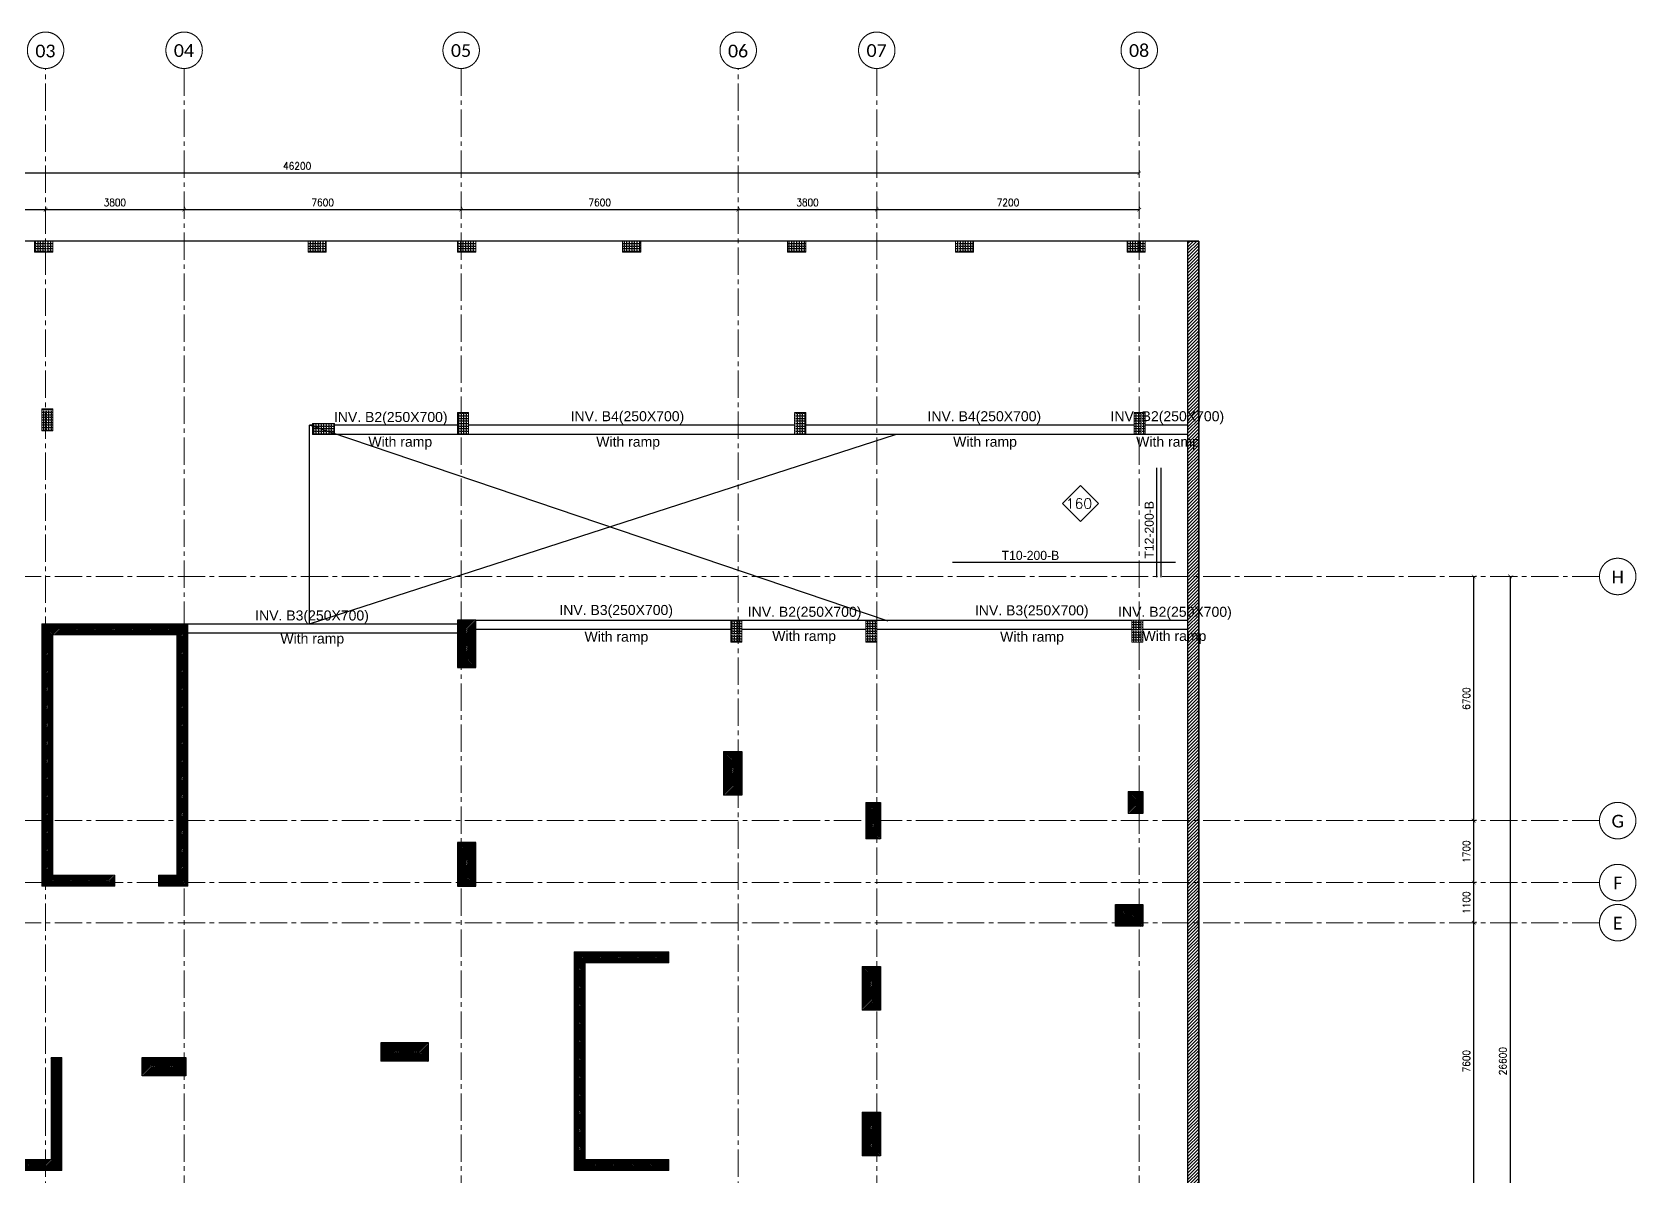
# Model space of a CAD drawing. Header units: millimetres. Extents: x -967280 to 3852, y 2833 to 1955156.
# Drawn here: x -524999 to -481004, y 597387 to 628777 of the extents above; entities that cross this region are included whole.
import ezdxf
from ezdxf.enums import TextEntityAlignment as Align

# ---------------------------------------------------------------- set-up
doc = ezdxf.new("R2010")
doc.units = ezdxf.units.MM
doc.header["$LTSCALE"] = 1000
doc.header["$PDMODE"] = 35
doc.header["$PDSIZE"] = 25
for name, pattern in [('$0$DASHED2', [0.375, 0.25, -0.125]), ('Columns_Structural070816$0$CENTER2', [1.125, 0.75, -0.125, 0.125, -0.125]), ('HRZN_Line-Ptrn-Sold', [9144001.0, 9144000.0, -1])]:
    doc.linetypes.add(name, pattern=pattern)
for name, color, linetype in [('_N-DIM 3', 7, 'Continuous'), ('R.C. footing', 4, 'Continuous'), ('S - BATH Hach', 1, 'Continuous'), ('S - col hach', 1, 'Continuous'), ('S - dot', 1, 'Continuous'), ('S -Beams', 2, 'Continuous')]:
    doc.layers.add(name, color=color, linetype=linetype)
for name, color, linetype, lineweight in [('A-AX-ATT-100', 7, 'HRZN_Line-Ptrn-Sold', 18), ('S - column', 6, 'Continuous', 60), ('ST-000-AXIS', 9, 'Columns_Structural070816$0$CENTER2', 9), ('ST-203-SLAB-TXT', 7, 'Continuous', 30), ('ST-RFT-BOT', 2, '$0$DASHED2', 30)]:
    doc.layers.add(name, color=color, linetype=linetype, lineweight=lineweight)
doc.styles.add('B05-FIRST FLOOR PLAN$0$T25-100', font='STENCIL.shx', dxfattribs={"height": 250})
doc.styles.add('Calibri_2', font='calibri.ttf', dxfattribs={"height": 300})
doc.styles.add('ROMANC', font='romanc.shx')
doc.styles.add('TUNELNO', font='romans.shx', dxfattribs={"width": 0.9})
doc.styles.add('XREF-ST-FRAMING 1ST FLOOR$0$STRECTURAL', font='arial.ttf')
doc.dimstyles.new('Copy(2) of DSEC', dxfattribs={"dimtxt": 200, "dimasz": 100, "dimexe": 50, "dimexo": 80, "dimgap": 100, "dimtad": 1, "dimdec": 0, "dimrnd": 5, "dimzin": 0, "dimdsep": 46, "dimtxsty": 'TUNELNO', "dimblk": 'ARCHTICK', "dimcen": 0.09, "dimclrd": 1, "dimclre": 1, "dimclrt": 3, "dimadec": 0, "dimazin": 0, "dimtfac": 0.78125, "dimtdec": 0, "dimtix": 1, "dimtmove": 2, "dimatfit": 3, "dimldrblk": 'ARCHTICK', "dimfxl": 1, "dimtolj": 1, "dimtzin": 0, "dimarcsym": 0})
pattern_1 = [(90, (613578.686, -423037.37), (-69.85, 4e-15), [50.8, -19.05]), (180, (613578.686, -423037.37), (-9e-15, -69.85), [50.8, -19.05])]
pattern_2 = [(90, (613528.686, -423037.37), (-69.85, 4e-15), [50.8, -19.05]), (180, (613528.686, -423037.37), (-9e-15, -69.85), [50.8, -19.05])]
pattern_3 = [(90, (-416898.87, -510539.72), (-69.85, 4e-15), [50.8, -19.05]), (180, (-416898.87, -510539.72), (-9e-15, -69.85), [50.8, -19.05])]
pattern_4 = [(45, (193250.144, -596912.31), (-22.4506403, 22.4506403), [])]

# ---------------------------------------------------------------- blocks, each defined once
blk = doc.blocks.new('Grid - HRZN_G-Datm-Grid-Head-1554275-FIRST FLOOR FFL_1_')
at = {"layer": 'A-AX-ATT-100'}
blk.add_circle((0, 0), 5, dxfattribs=at)
blk = doc.blocks.new('_ArchTick')
at = {"color": 0, "linetype": 'ByBlock', "const_width": 0.15}
blk.add_lwpolyline([(-0.5, -0.5), (0.5, 0.5)], dxfattribs=at)
blk = doc.blocks.new('*D1489')
at = {"layer": '_N-DIM 3', "color": 1, "linetype": 'Continuous', "lineweight": -2, "ltscale": 30, "transparency": 16777216}
for p, q in [((555899, 747185), (555899, 747155)), ((563099, 747105), (555899, 747105)), ((563099, 747185), (563099, 747155))]:
    blk.add_line(p, q, dxfattribs=at)
at = {"layer": 'Defpoints', "color": 0, "linetype": 'Continuous', "ltscale": 30, "transparency": 16777216}
for p in [(555899, 747105), (555899, 747105), (563099, 747105)]:
    blk.add_point(p, dxfattribs=at)
at = {"layer": '_N-DIM 3', "color": 1, "linetype": 'Continuous', "lineweight": -2, "ltscale": 30, "transparency": 16777216, "xscale": 100, "yscale": 100, "zscale": 100, "rotation": 180}
blk.add_blockref('_ArchTick', (555899, 747105), dxfattribs=at)
at = {"layer": '_N-DIM 3', "color": 1, "linetype": 'Continuous', "lineweight": -2, "ltscale": 30, "transparency": 16777216, "xscale": 100, "yscale": 100, "zscale": 100}
blk.add_blockref('_ArchTick', (563099, 747105), dxfattribs=at)
at = {"layer": '_N-DIM 3', "color": 3, "linetype": 'Continuous', "ltscale": 30, "transparency": 16777216, "insert": (559499, 747305), "char_height": 200, "attachment_point": 5, "style": 'TUNELNO'}
blk.add_mtext('\\A1;7200', dxfattribs=at)
blk = doc.blocks.new('*D1490')
at = {"layer": '_N-DIM 3', "color": 1, "linetype": 'Continuous', "lineweight": -2, "ltscale": 30, "transparency": 16777216}
for p, q in [((552099, 747185), (552099, 747155)), ((555899, 747105), (552099, 747105)), ((555899, 747185), (555899, 747155))]:
    blk.add_line(p, q, dxfattribs=at)
at = {"layer": 'Defpoints', "color": 0, "linetype": 'Continuous', "ltscale": 30, "transparency": 16777216}
for p in [(552099, 747105), (552099, 747105), (555899, 747105)]:
    blk.add_point(p, dxfattribs=at)
at = {"layer": '_N-DIM 3', "color": 1, "linetype": 'Continuous', "lineweight": -2, "ltscale": 30, "transparency": 16777216, "xscale": 100, "yscale": 100, "zscale": 100, "rotation": 180}
blk.add_blockref('_ArchTick', (552099, 747105), dxfattribs=at)
at = {"layer": '_N-DIM 3', "color": 1, "linetype": 'Continuous', "lineweight": -2, "ltscale": 30, "transparency": 16777216, "xscale": 100, "yscale": 100, "zscale": 100}
blk.add_blockref('_ArchTick', (555899, 747105), dxfattribs=at)
at = {"layer": '_N-DIM 3', "color": 3, "linetype": 'Continuous', "ltscale": 30, "transparency": 16777216, "insert": (553999, 747305), "char_height": 200, "attachment_point": 5, "style": 'TUNELNO'}
blk.add_mtext('\\A1;3800', dxfattribs=at)
blk = doc.blocks.new('*D1491')
at = {"layer": '_N-DIM 3', "color": 1, "linetype": 'Continuous', "lineweight": -2, "ltscale": 30, "transparency": 16777216}
for p, q in [((544499, 747185), (544499, 747155)), ((552099, 747105), (544499, 747105)), ((552099, 747185), (552099, 747155))]:
    blk.add_line(p, q, dxfattribs=at)
at = {"layer": 'Defpoints', "color": 0, "linetype": 'Continuous', "ltscale": 30, "transparency": 16777216}
for p in [(544499, 747105), (544499, 747105), (552099, 747105)]:
    blk.add_point(p, dxfattribs=at)
at = {"layer": '_N-DIM 3', "color": 1, "linetype": 'Continuous', "lineweight": -2, "ltscale": 30, "transparency": 16777216, "xscale": 100, "yscale": 100, "zscale": 100, "rotation": 180}
blk.add_blockref('_ArchTick', (544499, 747105), dxfattribs=at)
at = {"layer": '_N-DIM 3', "color": 1, "linetype": 'Continuous', "lineweight": -2, "ltscale": 30, "transparency": 16777216, "xscale": 100, "yscale": 100, "zscale": 100}
blk.add_blockref('_ArchTick', (552099, 747105), dxfattribs=at)
at = {"layer": '_N-DIM 3', "color": 3, "linetype": 'Continuous', "ltscale": 30, "transparency": 16777216, "insert": (548299, 747305), "char_height": 200, "attachment_point": 5, "style": 'TUNELNO'}
blk.add_mtext('\\A1;7600', dxfattribs=at)
blk = doc.blocks.new('*D1492')
at = {"layer": '_N-DIM 3', "color": 1, "linetype": 'Continuous', "lineweight": -2, "ltscale": 30, "transparency": 16777216}
for p, q in [((536899, 747185), (536899, 747155)), ((544499, 747105), (536899, 747105)), ((544499, 747185), (544499, 747155))]:
    blk.add_line(p, q, dxfattribs=at)
at = {"layer": 'Defpoints', "color": 0, "linetype": 'Continuous', "ltscale": 30, "transparency": 16777216}
for p in [(536899, 747105), (536899, 747105), (544499, 747105)]:
    blk.add_point(p, dxfattribs=at)
at = {"layer": '_N-DIM 3', "color": 1, "linetype": 'Continuous', "lineweight": -2, "ltscale": 30, "transparency": 16777216, "xscale": 100, "yscale": 100, "zscale": 100, "rotation": 180}
blk.add_blockref('_ArchTick', (536899, 747105), dxfattribs=at)
at = {"layer": '_N-DIM 3', "color": 1, "linetype": 'Continuous', "lineweight": -2, "ltscale": 30, "transparency": 16777216, "xscale": 100, "yscale": 100, "zscale": 100}
blk.add_blockref('_ArchTick', (544499, 747105), dxfattribs=at)
at = {"layer": '_N-DIM 3', "color": 3, "linetype": 'Continuous', "ltscale": 30, "transparency": 16777216, "insert": (540699, 747305), "char_height": 200, "attachment_point": 5, "style": 'TUNELNO'}
blk.add_mtext('\\A1;7600', dxfattribs=at)
blk = doc.blocks.new('*D1493')
at = {"layer": '_N-DIM 3', "color": 1, "linetype": 'Continuous', "lineweight": -2, "ltscale": 30, "transparency": 16777216}
for p, q in [((533099, 747185), (533099, 747155)), ((536899, 747105), (533099, 747105)), ((536899, 747185), (536899, 747155))]:
    blk.add_line(p, q, dxfattribs=at)
at = {"layer": 'Defpoints', "color": 0, "linetype": 'Continuous', "ltscale": 30, "transparency": 16777216}
for p in [(533099, 747105), (533099, 747105), (536899, 747105)]:
    blk.add_point(p, dxfattribs=at)
at = {"layer": '_N-DIM 3', "color": 1, "linetype": 'Continuous', "lineweight": -2, "ltscale": 30, "transparency": 16777216, "xscale": 100, "yscale": 100, "zscale": 100, "rotation": 180}
blk.add_blockref('_ArchTick', (533099, 747105), dxfattribs=at)
at = {"layer": '_N-DIM 3', "color": 1, "linetype": 'Continuous', "lineweight": -2, "ltscale": 30, "transparency": 16777216, "xscale": 100, "yscale": 100, "zscale": 100}
blk.add_blockref('_ArchTick', (536899, 747105), dxfattribs=at)
at = {"layer": '_N-DIM 3', "color": 3, "linetype": 'Continuous', "ltscale": 30, "transparency": 16777216, "insert": (534999, 747305), "char_height": 200, "attachment_point": 5, "style": 'TUNELNO'}
blk.add_mtext('\\A1;3800', dxfattribs=at)
blk = doc.blocks.new('*D1494')
at = {"layer": '_N-DIM 3', "color": 1, "linetype": 'Continuous', "lineweight": -2, "ltscale": 30, "transparency": 16777216}
for p, q in [((525499, 747185), (525499, 747155)), ((533099, 747105), (525499, 747105)), ((533099, 747185), (533099, 747155))]:
    blk.add_line(p, q, dxfattribs=at)
at = {"layer": 'Defpoints', "color": 0, "linetype": 'Continuous', "ltscale": 30, "transparency": 16777216}
for p in [(525499, 747105), (525499, 747105), (533099, 747105)]:
    blk.add_point(p, dxfattribs=at)
at = {"layer": '_N-DIM 3', "color": 1, "linetype": 'Continuous', "lineweight": -2, "ltscale": 30, "transparency": 16777216, "xscale": 100, "yscale": 100, "zscale": 100, "rotation": 180}
blk.add_blockref('_ArchTick', (525499, 747105), dxfattribs=at)
at = {"layer": '_N-DIM 3', "color": 1, "linetype": 'Continuous', "lineweight": -2, "ltscale": 30, "transparency": 16777216, "xscale": 100, "yscale": 100, "zscale": 100}
blk.add_blockref('_ArchTick', (533099, 747105), dxfattribs=at)
at = {"layer": '_N-DIM 3', "color": 3, "linetype": 'Continuous', "ltscale": 30, "transparency": 16777216, "insert": (529299, 747305), "char_height": 200, "attachment_point": 5, "style": 'TUNELNO'}
blk.add_mtext('\\A1;7600', dxfattribs=at)
blk = doc.blocks.new('*D1496')
at = {"layer": '_N-DIM 3', "color": 1, "linetype": 'Continuous', "lineweight": -2, "ltscale": 30, "transparency": 16777216}
for p, q in [((516899, 748185), (516899, 748155)), ((563099, 748105), (516899, 748105)), ((563099, 748185), (563099, 748155))]:
    blk.add_line(p, q, dxfattribs=at)
at = {"layer": 'Defpoints', "color": 0, "linetype": 'Continuous', "ltscale": 30, "transparency": 16777216}
for p in [(516899, 748105), (516899, 748105), (563099, 748105)]:
    blk.add_point(p, dxfattribs=at)
at = {"layer": '_N-DIM 3', "color": 1, "linetype": 'Continuous', "lineweight": -2, "ltscale": 30, "transparency": 16777216, "xscale": 100, "yscale": 100, "zscale": 100, "rotation": 180}
blk.add_blockref('_ArchTick', (516899, 748105), dxfattribs=at)
at = {"layer": '_N-DIM 3', "color": 1, "linetype": 'Continuous', "lineweight": -2, "ltscale": 30, "transparency": 16777216, "xscale": 100, "yscale": 100, "zscale": 100}
blk.add_blockref('_ArchTick', (563099, 748105), dxfattribs=at)
at = {"layer": '_N-DIM 3', "color": 3, "linetype": 'Continuous', "ltscale": 30, "transparency": 16777216, "insert": (539999, 748305), "char_height": 200, "attachment_point": 5, "style": 'TUNELNO'}
blk.add_mtext('\\A1;46200', dxfattribs=at)
blk = doc.blocks.new('*D1497')
at = {"layer": '_N-DIM 3', "color": 1, "linetype": 'Continuous', "lineweight": -2, "ltscale": 30, "transparency": 16777216}
for p, q in [((572272, 737040), (572272, 730340)), ((572352, 737040), (572322, 737040)), ((572352, 730340), (572322, 730340))]:
    blk.add_line(p, q, dxfattribs=at)
at = {"layer": 'Defpoints', "color": 0, "linetype": 'Continuous', "ltscale": 30, "transparency": 16777216}
for p in [(572272, 737040), (572272, 730340), (572272, 730340)]:
    blk.add_point(p, dxfattribs=at)
at = {"layer": '_N-DIM 3', "color": 1, "linetype": 'Continuous', "lineweight": -2, "ltscale": 30, "transparency": 16777216, "xscale": 100, "yscale": 100, "zscale": 100}
for p, rotation in [((572272, 737040), 90), ((572272, 730340), 270)]:
    blk.add_blockref('_ArchTick', p, dxfattribs=dict(at, rotation=rotation))
at = {"layer": '_N-DIM 3', "color": 3, "linetype": 'Continuous', "ltscale": 30, "transparency": 16777216, "insert": (572072, 733690), "char_height": 200, "attachment_point": 5, "rotation": 90, "style": 'TUNELNO'}
blk.add_mtext('\\A1;6700', dxfattribs=at)
blk = doc.blocks.new('*D1498')
at = {"layer": '_N-DIM 3', "color": 1, "linetype": 'Continuous', "lineweight": -2, "ltscale": 30, "transparency": 16777216}
for p, q in [((572272, 730340), (572272, 728640)), ((572352, 730340), (572322, 730340)), ((572352, 728640), (572322, 728640))]:
    blk.add_line(p, q, dxfattribs=at)
at = {"layer": 'Defpoints', "color": 0, "linetype": 'Continuous', "ltscale": 30, "transparency": 16777216}
for p in [(572272, 730340), (572272, 728640), (572272, 728640)]:
    blk.add_point(p, dxfattribs=at)
at = {"layer": '_N-DIM 3', "color": 1, "linetype": 'Continuous', "lineweight": -2, "ltscale": 30, "transparency": 16777216, "xscale": 100, "yscale": 100, "zscale": 100}
for p, rotation in [((572272, 730340), 90), ((572272, 728640), 270)]:
    blk.add_blockref('_ArchTick', p, dxfattribs=dict(at, rotation=rotation))
at = {"layer": '_N-DIM 3', "color": 3, "linetype": 'Continuous', "ltscale": 30, "transparency": 16777216, "insert": (572072, 729490), "char_height": 200, "attachment_point": 5, "rotation": 90, "style": 'TUNELNO'}
blk.add_mtext('\\A1;1700', dxfattribs=at)
blk = doc.blocks.new('*D1499')
at = {"layer": '_N-DIM 3', "color": 1, "linetype": 'Continuous', "lineweight": -2, "ltscale": 30, "transparency": 16777216}
for p, q in [((572272, 728640), (572272, 727540)), ((572352, 728640), (572322, 728640)), ((572352, 727540), (572322, 727540))]:
    blk.add_line(p, q, dxfattribs=at)
at = {"layer": 'Defpoints', "color": 0, "linetype": 'Continuous', "ltscale": 30, "transparency": 16777216}
for p in [(572272, 728640), (572272, 727540), (572272, 727540)]:
    blk.add_point(p, dxfattribs=at)
at = {"layer": '_N-DIM 3', "color": 1, "linetype": 'Continuous', "lineweight": -2, "ltscale": 30, "transparency": 16777216, "xscale": 100, "yscale": 100, "zscale": 100}
for p, rotation in [((572272, 728640), 90), ((572272, 727540), 270)]:
    blk.add_blockref('_ArchTick', p, dxfattribs=dict(at, rotation=rotation))
at = {"layer": '_N-DIM 3', "color": 3, "linetype": 'Continuous', "ltscale": 30, "transparency": 16777216, "insert": (572072, 728090), "char_height": 200, "attachment_point": 5, "rotation": 90, "style": 'TUNELNO'}
blk.add_mtext('\\A1;1100', dxfattribs=at)
blk = doc.blocks.new('*D1500')
at = {"layer": '_N-DIM 3', "color": 1, "linetype": 'Continuous', "lineweight": -2, "ltscale": 30, "transparency": 16777216}
for p, q in [((572272, 727540), (572272, 719940)), ((572352, 727540), (572322, 727540)), ((572352, 719940), (572322, 719940))]:
    blk.add_line(p, q, dxfattribs=at)
at = {"layer": 'Defpoints', "color": 0, "linetype": 'Continuous', "ltscale": 30, "transparency": 16777216}
for p in [(572272, 727540), (572272, 719940), (572272, 719940)]:
    blk.add_point(p, dxfattribs=at)
at = {"layer": '_N-DIM 3', "color": 1, "linetype": 'Continuous', "lineweight": -2, "ltscale": 30, "transparency": 16777216, "xscale": 100, "yscale": 100, "zscale": 100}
for p, rotation in [((572272, 727540), 90), ((572272, 719940), 270)]:
    blk.add_blockref('_ArchTick', p, dxfattribs=dict(at, rotation=rotation))
at = {"layer": '_N-DIM 3', "color": 3, "linetype": 'Continuous', "ltscale": 30, "transparency": 16777216, "insert": (572072, 723740), "char_height": 200, "attachment_point": 5, "rotation": 90, "style": 'TUNELNO'}
blk.add_mtext('\\A1;7600', dxfattribs=at)
blk = doc.blocks.new('*D1504')
at = {"layer": '_N-DIM 3', "color": 1, "linetype": 'Continuous', "lineweight": -2, "ltscale": 30, "transparency": 16777216}
for p, q in [((573272, 737040), (573272, 710440)), ((573352, 737040), (573322, 737040)), ((573352, 710440), (573322, 710440))]:
    blk.add_line(p, q, dxfattribs=at)
at = {"layer": 'Defpoints', "color": 0, "linetype": 'Continuous', "ltscale": 30, "transparency": 16777216}
for p in [(573272, 737040), (573272, 710440), (573272, 710440)]:
    blk.add_point(p, dxfattribs=at)
at = {"layer": '_N-DIM 3', "color": 1, "linetype": 'Continuous', "lineweight": -2, "ltscale": 30, "transparency": 16777216, "xscale": 100, "yscale": 100, "zscale": 100}
for p, rotation in [((573272, 737040), 90), ((573272, 710440), 270)]:
    blk.add_blockref('_ArchTick', p, dxfattribs=dict(at, rotation=rotation))
at = {"layer": '_N-DIM 3', "color": 3, "linetype": 'Continuous', "ltscale": 30, "transparency": 16777216, "insert": (573072, 723740), "char_height": 200, "attachment_point": 5, "rotation": 90, "style": 'TUNELNO'}
blk.add_mtext('\\A1;26600', dxfattribs=at)
blk = doc.blocks.new('str col s')
at = {"layer": 'S - col hach', "true_color": 0xcd6928}
h = blk.add_hatch(dxfattribs=at)
h.set_pattern_fill('ANGLE', color=32, scale=10, angle=90)
h.set_pattern_definition(pattern_1)
h.paths.add_polyline_path([(-3850, 0), (-3850, -300), (-3350, -300), (-3350, 0)])
h = blk.add_hatch(dxfattribs=at)
h.set_pattern_fill('ANGLE', color=32, scale=10, angle=90)
h.set_pattern_definition(pattern_2)
h.paths.add_polyline_path([(5275, -300), (5275, 0), (4775, 0), (4775, -300)])
h = blk.add_hatch(dxfattribs=at)
h.set_pattern_fill('ANGLE', color=32, scale=10, angle=90)
h.set_pattern_definition(pattern_1)
h.paths.add_polyline_path([(9300, 0), (9300, -300), (9800, -300), (9800, 0)])
h = blk.add_hatch(dxfattribs=at)
h.set_pattern_fill('ANGLE', color=32, scale=10, angle=90)
h.set_pattern_definition(pattern_2)
h.paths.add_polyline_path([(13908, 0), (13908, -300), (14408, -300), (14408, 0)])
h = blk.add_hatch(dxfattribs=at)
h.set_pattern_fill('ANGLE', color=32, scale=10, angle=90)
h.set_pattern_definition(pattern_1)
h.paths.add_polyline_path([(19115, -300), (19115, 0), (18615, 0), (18615, -300)])
h = blk.add_hatch(dxfattribs=at)
h.set_pattern_fill('ANGLE', color=32, scale=10, angle=90)
h.set_pattern_definition(pattern_1)
h.paths.add_polyline_path([(-10850, -300), (-10850, 0), (-11350, 0), (-11350, -300)])
h = blk.add_hatch(dxfattribs=at)
h.set_pattern_fill('ANGLE', color=32, scale=10, angle=90)
h.set_pattern_definition(pattern_1)
h.paths.add_polyline_path([(750, 0), (250, 0), (250, -300), (750, -300)])
at = {"layer": 'S - column', "lineweight": 15}
for points in [[(-3350, 0), (-3850, 0), (-3850, -300), (-3350, -300)], [(5275, 0), (4775, 0), (4775, -300), (5275, -300)], [(9800, 0), (9300, 0), (9300, -300), (9800, -300)], [(14408, 0), (13908, 0), (13908, -300), (14408, -300)], [(19115, 0), (18615, 0), (18615, -300), (19115, -300)], [(-10850, 0), (-11350, 0), (-11350, -300), (-10850, -300)], [(750, 0), (250, 0), (250, -300), (750, -300)]]:
    blk.add_lwpolyline(points, close=True, dxfattribs=at)
blk = doc.blocks.new('A$C46269fcd new')
at = {"layer": 'S - BATH Hach', "ltscale": 30, "transparency": 33554483}
h = blk.add_hatch(dxfattribs=at)
h.set_pattern_fill('ANSI31', color=1, scale=20)
h.set_pattern_definition([(45, (643184.17, -484711.8), (-44.9012806, 44.9012806), [])])
h.paths.add_polyline_path([(47835, 35800), (47835, -9200), (-6100, -9200), (-6100, 35800), (-5800, 35800), (-5800, -8900), (47535, -8900), (47535, 35800)])
at = {"layer": 'S - col hach', "true_color": 0xcd6928}
h = blk.add_hatch(dxfattribs=at)
h.set_pattern_fill('ANGLE', color=32, scale=10, angle=90)
h.set_pattern_definition([(90, (-416898.87, -510439.72), (-69.85, 4e-15), [50.8, -19.05]), (180, (-416898.87, -510439.72), (-9e-15, -69.85), [50.8, -19.05])])
h.paths.add_polyline_path([(16400, 31200), (16100, 31200), (16100, 30600), (16400, 30600)])
h = blk.add_hatch(dxfattribs=at)
h.set_pattern_fill('ANGLE', color=32, scale=10, angle=90)
h.set_pattern_definition(pattern_3)
h.paths.add_polyline_path([(23525, 30800), (23525, 30500), (24125, 30500), (24125, 30800)])
h = blk.add_hatch(dxfattribs=at)
h.set_pattern_fill('ANGLE', color=32, scale=10, angle=90)
h.set_pattern_definition(pattern_3)
h.paths.add_polyline_path([(27800, 31100), (27500, 31100), (27500, 30500), (27800, 30500)])
h = blk.add_hatch(dxfattribs=at)
h.set_pattern_fill('ANGLE', color=32, scale=10, angle=90)
h.set_pattern_definition(pattern_3)
h.paths.add_polyline_path([(37050, 31100), (36750, 31100), (36750, 30500), (37050, 30500)])
h = blk.add_hatch(dxfattribs=at)
h.set_pattern_fill('ANGLE', color=32, scale=10, angle=90)
h.set_pattern_definition(pattern_3)
h.paths.add_polyline_path([(46365, 31100), (46065, 31100), (46065, 30500), (46365, 30500)])
h = blk.add_hatch(dxfattribs=at)
h.set_pattern_fill('ANGLE', color=32, scale=10, angle=90)
h.set_pattern_definition([(90, (-416598.87, -510439.72), (-69.85, 4e-15), [50.8, -19.05]), (180, (-416598.87, -510439.72), (-9e-15, -69.85), [50.8, -19.05])])
h.paths.add_polyline_path([(35300, 25400), (35000, 25400), (35000, 24800), (35300, 24800)])
h = blk.add_hatch(dxfattribs=at)
h.set_pattern_fill('ANGLE', color=32, scale=10, angle=90)
h.set_pattern_definition([(90, (-416998.87, -510439.72), (-69.85, 4e-15), [50.8, -19.05]), (180, (-416998.87, -510439.72), (-9e-15, -69.85), [50.8, -19.05])])
h.paths.add_polyline_path([(39000, 25400), (38700, 25400), (38700, 24800), (39000, 24800)])
h = blk.add_hatch(dxfattribs=at)
h.set_pattern_fill('ANGLE', color=32, scale=10, angle=90)
h.set_pattern_definition([(90, (-416898.87, -510539.72), (-69.85, 4e-15), [50.8, -19.05]), (180, (-416898.87, -510539.72), (-9e-15, -69.85), [50.8, -19.05])])
h.paths.add_polyline_path([(46300, 25400), (46000, 25400), (46000, 24800), (46300, 24800)])
at = {"layer": 'R.C. footing'}
blk.add_line((47535, 35800), (47535, 35800), dxfattribs=at)
at = {"layer": 'R.C. footing', "color": 4, "ltscale": 30}
blk.add_lwpolyline([(47835, 35800), (47835, -9200), (-6100, -9200), (-6100, 35800), (-5800, 35800), (-5800, -8900), (47535, -8900), (47535, 35800)], close=True, dxfattribs=at)
at = {"layer": 'S - column', "lineweight": 15}
for points in [[(16400, 31200), (16100, 31200), (16100, 30600), (16400, 30600)], [(23525, 30800), (23525, 30500), (24125, 30500), (24125, 30800)], [(27800, 31100), (27500, 31100), (27500, 30500), (27800, 30500)], [(37050, 31100), (36750, 31100), (36750, 30500), (37050, 30500)], [(46365, 31100), (46065, 31100), (46065, 30500), (46365, 30500)], [(35300, 25400), (35000, 25400), (35000, 24800), (35300, 24800)], [(39000, 25400), (38700, 25400), (38700, 24800), (39000, 24800)], [(46300, 25400), (46000, 25400), (46000, 24800), (46300, 24800)]]:
    blk.add_lwpolyline(points, close=True, dxfattribs=at)
blk = doc.blocks.new('FROM FOUNDATION TO UPPER LOWER BASEMENT_COLUMNS(new2)')
at = {"layer": 'S - col hach'}
h = blk.add_hatch(dxfattribs=at)
h.set_pattern_fill('ANSI31', color=256, scale=10)
h.set_pattern_definition([(45, (907727.56, 223202.353), (-22.4506403, 22.4506403), [])])
h.paths.add_polyline_path([(436699, 635440), (436699, 628840), (436199, 628840), (436199, 628540), (436999, 628540), (436999, 635740), (432999, 635740), (432999, 628540), (433299, 628540), (434999, 628540), (434999, 628840), (433299, 628840), (433299, 635440)])
h = blk.add_hatch(dxfattribs=at)
h.set_pattern_fill('ANSI31', color=256, scale=10)
h.set_pattern_definition(pattern_4)
h.paths.add_polyline_path([(444899, 634540), (444899, 635840), (444399, 635840), (444399, 634540)])
h = blk.add_hatch(dxfattribs=at)
h.set_pattern_fill('ANSI31', color=256, scale=10)
h.set_pattern_definition([(45, (193250.144, -595212.31), (-22.4506403, 22.4506403), [])])
h.paths.add_polyline_path([(452199, 631040), (452199, 632240), (451699, 632240), (451699, 631040)])
h = blk.add_hatch(dxfattribs=at)
h.set_pattern_fill('ANSI31', color=256, scale=10)
h.set_pattern_definition(pattern_4)
h.paths.add_polyline_path([(463199, 630540), (463199, 631140), (462799, 631140), (462799, 630540), (462953, 630540)])
h = blk.add_hatch(dxfattribs=at)
h.set_pattern_fill('ANSI31', color=256, scale=10)
h.set_pattern_definition(pattern_4)
h.paths.add_polyline_path([(455999, 629840), (455999, 630840), (455599, 630840), (455599, 629840)])
h = blk.add_hatch(dxfattribs=at)
h.set_pattern_fill('ANSI31', color=256, scale=10)
h.set_pattern_definition(pattern_4)
h.paths.add_polyline_path([(444899, 628540), (444899, 629740), (444399, 629740), (444399, 628540)])
h = blk.add_hatch(dxfattribs=at)
h.set_pattern_fill('ANSI31', color=256, scale=10)
h.set_pattern_definition([(45, (193250.144, -599612.31), (-22.4506403, 22.4506403), [])])
h.paths.add_polyline_path([(462706, 627440), (463199, 627440), (463199, 628040), (462449, 628040), (462449, 627440)])
h = blk.add_hatch(dxfattribs=at)
h.set_pattern_fill('ANSI31', color=256, scale=10, angle=-90)
h.set_pattern_definition([(315, (-770003.16, 861038.448), (22.4506403, 22.4506403), [])])
h.paths.add_polyline_path([(450199, 621040), (447899, 621040), (447899, 626440), (450199, 626440), (450199, 626740), (447599, 626740), (447599, 620740), (450199, 620740)])
h = blk.add_hatch(dxfattribs=at)
h.set_pattern_fill('ANSI31', color=256, scale=10)
h.set_pattern_definition([(45, (193250.144, -601912.31), (-22.4506403, 22.4506403), [])])
h.paths.add_polyline_path([(455999, 625140), (455999, 626340), (455499, 626340), (455499, 625140)])
h = blk.add_hatch(dxfattribs=at)
h.set_pattern_fill('ANSI31', color=256, scale=10)
h.set_pattern_definition([(45, (172750.148, -603312.31), (-22.4506403, 22.4506403), [])])
h.paths.add_polyline_path([(443599, 623740), (443599, 624240), (442299, 624240), (442299, 623740)])
h = blk.add_hatch(dxfattribs=at)
h.set_pattern_fill('ANSI31', color=256, scale=10)
h.set_pattern_definition(pattern_4)
h.paths.add_polyline_path([(433249, 623840), (433249, 621040), (430949, 621040), (430949, 623840), (430649, 623840), (430649, 620740), (433549, 620740), (433549, 623840)])
h = blk.add_hatch(dxfattribs=at)
h.set_pattern_fill('ANSI31', color=256, scale=10)
h.set_pattern_definition([(45, (167000.147, -603712.31), (-22.4506403, 22.4506403), [])])
h.paths.add_polyline_path([(436456, 623340), (436949, 623340), (436949, 623840), (435749, 623840), (435749, 623340)])
h = blk.add_hatch(dxfattribs=at)
h.set_pattern_fill('ANSI31', color=256, scale=10)
h.set_pattern_definition([(45, (-119733.897, -851549.915), (-22.4506403, 22.4506403), [])])
h.paths.add_polyline_path([(455999, 622340), (455499, 622340), (455499, 621140), (455999, 621140)])
at = {"layer": 'S - column', "lineweight": 15}
blk.add_lwpolyline([(433299, 628840), (433299, 635440), (436699, 635440), (436699, 628840), (436199, 628840), (436199, 628540), (436999, 628540), (436999, 635740), (432999, 635740), (432999, 628540), (433299, 628540), (434999, 628540), (434999, 628840), (433299, 628840)], dxfattribs=at)
for points in [[(444399, 634540), (444899, 634540), (444899, 635840), (444399, 635840)], [(452199, 632240), (451699, 632240), (451699, 631040), (452199, 631040)], [(462799, 630540), (463199, 630540), (463199, 631140), (462799, 631140)], [(455599, 629840), (455999, 629840), (455999, 630840), (455599, 630840)], [(444399, 628540), (444899, 628540), (444899, 629740), (444399, 629740)], [(462449, 627440), (463199, 627440), (463199, 628040), (462449, 628040)], [(450199, 621040), (447899, 621040), (447899, 626440), (450199, 626440), (450199, 626740), (447599, 626740), (447599, 620740), (450199, 620740)], [(455499, 625140), (455999, 625140), (455999, 626340), (455499, 626340)], [(442299, 623740), (443599, 623740), (443599, 624240), (442299, 624240)], [(433249, 623840), (433249, 621040), (430949, 621040), (430949, 623840), (430649, 623840), (430649, 620740), (433549, 620740), (433549, 623840)], [(435749, 623340), (436949, 623340), (436949, 623840), (435749, 623840)], [(455499, 621140), (455999, 621140), (455999, 622340), (455499, 622340)]]:
    blk.add_lwpolyline(points, close=True, dxfattribs=at)
at = {"layer": 'ST-RFT-BOT', "color": 7, "linetype": 'Continuous', "ltscale": 30}
for points in [[(444899, 635840), (444399, 635840), (444399, 634540), (444899, 634540)], [(451699, 632240), (452199, 632240), (452199, 631040), (451699, 631040)], [(462799, 631140), (463199, 631140), (463199, 630540), (462799, 630540)], [(455599, 630840), (455999, 630840), (455999, 629840), (455599, 629840)], [(444899, 629740), (444399, 629740), (444399, 628540), (444899, 628540)], [(463199, 628040), (463199, 627440), (462449, 627440), (462449, 628040)], [(455499, 626340), (455999, 626340), (455999, 625140), (455499, 625140)], [(443599, 623740), (443599, 624240), (442299, 624240), (442299, 623740)], [(435749, 623340), (435749, 623840), (436949, 623840), (436949, 623340)], [(455499, 622340), (455999, 622340), (455999, 621140)]]:
    blk.add_lwpolyline(points, dxfattribs=at)
blk = doc.blocks.new('AXES-00')
at = {"layer": 'ST-000-AXIS'}
for p, q in [((533098.9, 695813.8), (533098.9, 750979.6)), ((536898.9, 750979.6), (536898.9, 695813.8)), ((544498.9, 750979.6), (544498.9, 695813.8)), ((552098.9, 695813.8), (552098.9, 750979.6)), ((555898.9, 750979.6), (555898.9, 695813.8)), ((563098.9, 750979.6), (563098.9, 695813.8)), ((575723.2, 737039.7), (505674.3, 737039.7)), ((575723.2, 730339.7), (505674.3, 730339.7)), ((575723.2, 728639.7), (505674.3, 728639.7)), ((575723.2, 727539.7), (505674.3, 727539.7))]:
    blk.add_line(p, q, dxfattribs=at)
at = {"layer": 'A-AX-ATT-100', "xscale": 99.99999999999993, "yscale": 99.99999999999993, "zscale": 99.99999999999993}
for p in [(533098.9, 751479.6), (552098.9, 751479.6)]:
    blk.add_blockref('Grid - HRZN_G-Datm-Grid-Head-1554275-FIRST FLOOR FFL_1_', p, dxfattribs=at)
at = {"layer": 'A-AX-ATT-100'}
for p, xscale, yscale, zscale, rotation in [((536898.9, 751479.6), 99.99999999999993, 99.99999999999993, 99.99999999999993, 180), ((544498.9, 751479.6), 99.99999999999993, 99.99999999999993, 99.99999999999993, 180), ((555898.9, 751479.6), 99.99999999999993, 99.99999999999993, 99.99999999999993, 180), ((563098.9, 751479.6), 99.99999999999993, 99.99999999999993, 99.99999999999993, 180), ((576223.2, 737039.7), 100.0000000000001, 100.0000000000001, 100.0000000000001, 90), ((576223.2, 730339.7), 100.0000000000001, 100.0000000000001, 100.0000000000001, 90), ((576223.2, 728639.7), 100.0000000000001, 100.0000000000001, 100.0000000000001, 90), ((576223.2, 727539.7), 100.0000000000001, 100.0000000000001, 100.0000000000001, 90)]:
    blk.add_blockref('Grid - HRZN_G-Datm-Grid-Head-1554275-FIRST FLOOR FFL_1_', p, dxfattribs=dict(at, xscale=xscale, yscale=yscale, zscale=zscale, rotation=rotation))
at = {"layer": 'A-AX-ATT-100', "linetype": 'Continuous', "lineweight": 13, "char_height": 350, "attachment_point": 1, "style": 'Calibri_2'}
for s, insert, width in [('03', (532817.7, 751634.5), 673.417), ('04', (536618, 751647.5), 673.417), ('05', (544218, 751647.5), 673.417), ('06', (551817.7, 751634.5), 673.417), ('07', (555618, 751647.5), 673.417), ('08', (562818, 751647.5), 673.417), ('H', (576054.2, 737201), 416.877), ('G', (576054.2, 730501), 416.877), ('F', (576100.7, 728801), 304.641), ('E', (576090.7, 727701), 328.692)]:
    blk.add_mtext(s, dxfattribs=dict(at, insert=insert, width=width))
at = {"layer": '_N-DIM 3', "color": 3, "linetype": 'Continuous', "ltscale": 30}
for base, p1, p2, picture, middle in [((516898.9, 748104.7), (563098.9, 748104.7), (516898.9, 748104.7), '*D1496', (539998.9, 748304.7)), ((525498.9, 747104.7), (533098.9, 747104.7), (525498.9, 747104.7), '*D1494', (529298.9, 747304.7)), ((533098.9, 747104.7), (536898.9, 747104.7), (533098.9, 747104.7), '*D1493', (534998.9, 747304.7)), ((536898.9, 747104.7), (544498.9, 747104.7), (536898.9, 747104.7), '*D1492', (540698.9, 747304.7)), ((544498.9, 747104.7), (552098.9, 747104.7), (544498.9, 747104.7), '*D1491', (548298.9, 747304.7)), ((552098.9, 747104.7), (555898.9, 747104.7), (552098.9, 747104.7), '*D1490', (553998.9, 747304.7)), ((555898.9, 747104.7), (563098.9, 747104.7), (555898.9, 747104.7), '*D1489', (559498.9, 747304.7))]:
    dim = blk.add_linear_dim(base=base, p1=p1, p2=p2, dimstyle='Copy(2) of DSEC', dxfattribs=at)
    dim.commit()
    dim.dimension.update_dxf_attribs({"geometry": picture, "text_midpoint": middle})
for base, p1, p2, picture, middle in [((572272.5, 730339.7), (572272.5, 737039.7), (572272.5, 730339.7), '*D1497', (572072.5, 733689.7)), ((573272.5, 710439.7), (573272.5, 737039.7), (573272.5, 710439.7), '*D1504', (573072.5, 723739.7)), ((572272.5, 728639.7), (572272.5, 730339.7), (572272.5, 728639.7), '*D1498', (572072.5, 729489.7)), ((572272.5, 727539.7), (572272.5, 728639.7), (572272.5, 727539.7), '*D1499', (572072.5, 728089.7)), ((572272.5, 719939.7), (572272.5, 727539.7), (572272.5, 719939.7), '*D1500', (572072.5, 723739.7))]:
    dim = blk.add_linear_dim(base=base, p1=p1, p2=p2, angle=90, dimstyle='Copy(2) of DSEC', dxfattribs=at)
    dim.commit()
    dim.dimension.update_dxf_attribs({"geometry": picture, "text_midpoint": middle})

msp = doc.modelspace()

# ---------------------------------------------------------------- linework, layer by layer
at = {"layer": 'R.C. footing'}
msp.add_lwpolyline([(-492993.7, 623037.4), (-546928.7, 623037.4), (-546928.7, 578037.4), (-492993.7, 578037.4)], close=True, dxfattribs=at)
at = {"layer": 'S - dot'}
for p, q in [((-501519.6, 612613.2), (-517390.4, 617987.4)), ((-517390.4, 612537.4), (-501317.6, 617737.4))]:
    msp.add_line(p, q, dxfattribs=at)
at = {"layer": 'S -Beams'}
for p, q in [((-517390.4, 612537.4), (-517390.4, 617987.4)), ((-517303.9, 617987.4), (-517390.4, 617987.4)), ((-513328.7, 617987.4), (-516703.9, 617987.4)), ((-513328.7, 617737.4), (-516703.9, 617737.4)), ((-504078.7, 617987.4), (-513028.7, 617987.4)), ((-504078.7, 617737.4), (-513028.7, 617737.4)), ((-494763.4, 617987.4), (-503778.7, 617987.4)), ((-494763.4, 617737.4), (-503778.7, 617737.4)), ((-493293.7, 617987.4), (-494463.4, 617987.4)), ((-493293.7, 617737.4), (-494463.4, 617737.4)), ((-520728.7, 612537.4), (-513328.7, 612537.4)), ((-512828.7, 612637.4), (-505828.7, 612637.4)), ((-505528.7, 612637.4), (-502128.7, 612637.4)), ((-501828.7, 612637.4), (-494828.7, 612637.4)), ((-494528.7, 612637.4), (-493293.7, 612637.4)), ((-520728.7, 612287.4), (-513328.7, 612287.4)), ((-512828.7, 612387.4), (-505828.7, 612387.4)), ((-505528.7, 612387.4), (-502128.7, 612387.4)), ((-501828.7, 612387.4), (-494839.8, 612387.4)), ((-494539.8, 612387.4), (-493293.7, 612387.4))]:
    msp.add_line(p, q, dxfattribs=at)
at = {"layer": 'S -Beams', "color": 1, "const_width": 0.02}
msp.add_lwpolyline([(-501582.4, 612070.2), (-501193, 615439), (-501591.4, 615306.3), (-500835.6, 615916.5), (-501243.5, 615780.6), (-501145.5, 618042.1)], dxfattribs=at)
at = {"layer": 'S -Beams', "color": 7, "true_color": 0xffffff}
msp.add_lwpolyline([(-496243.3, 615349.3), (-495750.4, 615842.2), (-496243.3, 616335.1), (-496736.2, 615842.2)], close=True, dxfattribs=at)
at = {"layer": 'ST-RFT-BOT', "color": 4, "linetype": 'Continuous', "ltscale": 30}
for p, q in [((-494156.1, 616818.6), (-494156.1, 613814.7)), ((-494040.7, 616818.6), (-494040.7, 613814.7)), ((-499753.3, 614231.8), (-493631.5, 614231.8))]:
    msp.add_line(p, q, dxfattribs=at)

# ---------------------------------------------------------------- block references
at = {"layer": 'S - column', "color": 7, "true_color": 0xffffff}
msp.add_blockref('A$C46269fcd new', (-540828.7, 587237.4), dxfattribs=at)
at = {"layer": 'S - column'}
msp.add_blockref('FROM FOUNDATION TO UPPER LOWER BASEMENT_COLUMNS(new2)', (-957727.6, -23202.4), dxfattribs=at)
at = {"layer": 'S -Beams'}
msp.add_blockref('AXES-00', (-1057727.6, -123202.4), dxfattribs=at)
at = {"layer": 'ST-RFT-BOT', "color": 1, "linetype": 'Continuous'}
msp.add_blockref('str col s', (-513578.7, 623037.4), dxfattribs=at)

# ---------------------------------------------------------------- texts
at = {"layer": 'S -Beams', "color": 3, "insert": (-496642.3, 615979.4), "char_height": 280, "attachment_point": 1, "style": 'ROMANC'}
msp.add_mtext_dynamic_manual_height_columns('160', width=846939.811, gutter_width=1400, heights=[0], dxfattribs=at)
at = {"layer": 'ST-203-SLAB-TXT', "style": 'XREF-ST-FRAMING 1ST FLOOR$0$STRECTURAL'}
for s, p in [('INV. B2(250X700)', (-515160.7, 618213.7)), ('INV. B4(250X700)', (-508668.7, 618235.5)), ('INV. B4(250X700)', (-498878.7, 618235.5)), ('INV. B2(250X700)', (-493858.7, 618235.5)), ('With ramp', (-514898.7, 617535.5)), ('With ramp', (-508648.7, 617535.5)), ('With ramp', (-498858.7, 617535.5)), ('With ramp', (-493838.7, 617535.5)), ('INV. B3(250X700)', (-517320, 612768.1)), ('INV. B3(250X700)', (-508977.2, 612918.1)), ('INV. B2(250X700)', (-503808.3, 612868.1)), ('INV. B3(250X700)', (-497577.2, 612908.1)), ('INV. B2(250X700)', (-493649.4, 612868.1)), ('With ramp', (-517312.8, 612135.5)), ('With ramp', (-508970, 612185.5)), ('With ramp', (-503821.1, 612205.5)), ('With ramp', (-497570, 612185.5)), ('With ramp', (-493662.3, 612205.5))]:
    msp.add_text(s, height=275, dxfattribs=at).set_placement(p, align=Align.MIDDLE_CENTER)
at = {"layer": 'ST-203-SLAB-TXT', "style": 'B05-FIRST FLOOR PLAN$0$T25-100'}
msp.add_text('T12-200-B', height=250, rotation=90, dxfattribs=at).set_placement((-494230.3, 614328.2))
msp.add_text('T10-200-B', height=250, dxfattribs=at).set_placement((-498402.9, 614291.3))

doc.saveas('drawing.dxf')
